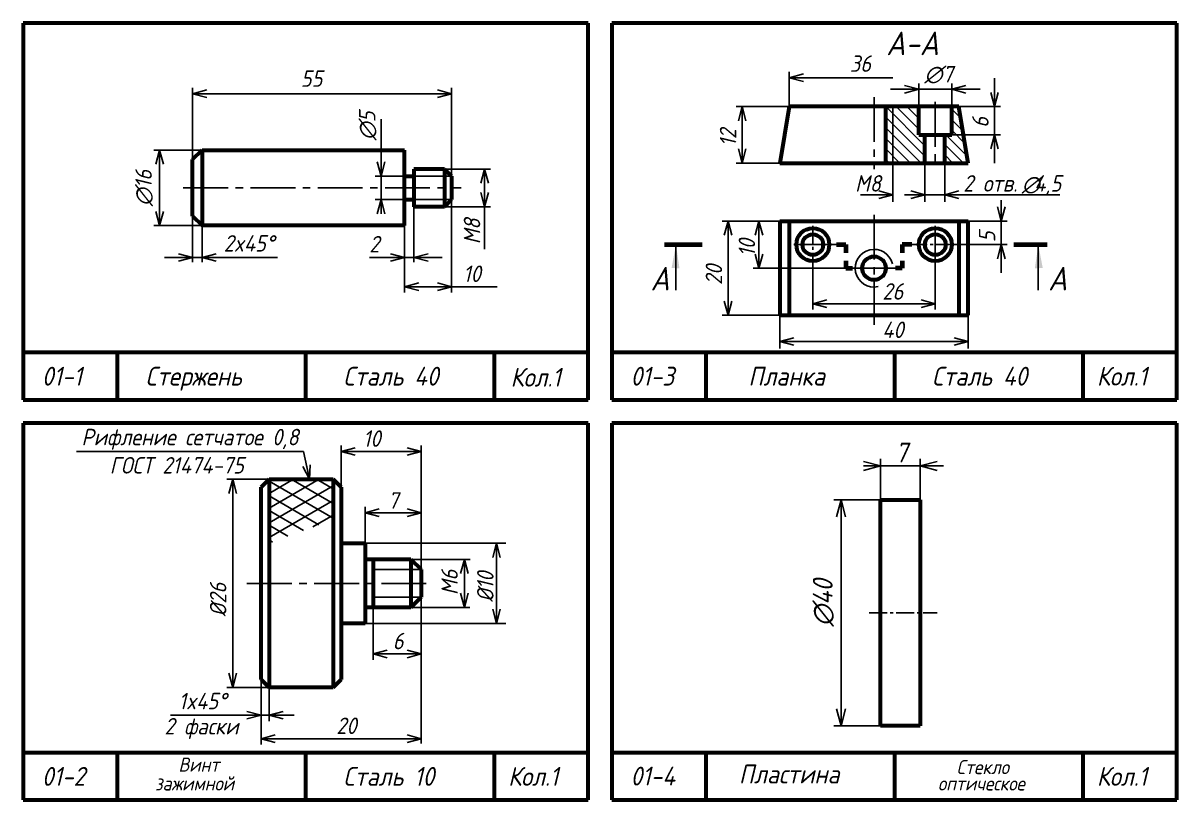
# Model space of a CAD drawing. Header units: millimetres. Extents: x -255 to 513, y 132 to 472.
# Drawn here: x -255 to -10, y 306 to 471 of the extents above; entities that cross this region are included whole.
import ezdxf

# ---------------------------------------------------------------- set-up
doc = ezdxf.new("R2010")
doc.units = ezdxf.units.MM
doc.header["$LTSCALE"] = 0.5
doc.linetypes.add('осевая2', pattern=[28.575, 19.05, -3.175, 3.175, -3.175])
doc.styles.get("Standard").update_dxf_attribs({"font": 'isocpeui.ttf', "width": 0.9})

msp = doc.modelspace()

# ---------------------------------------------------------------- hatches: boundary and pattern name
at = {"lineweight": -3}
h = msp.add_hatch(dxfattribs=at)
h.set_pattern_fill('ANSI31', color=256, scale=0.5, angle=90, style=0)
h.set_pattern_definition([(135, (9, 2), (-1.122532, -1.122532), [])])
h.paths.add_polyline_path([(-64.81, 453.27), (-70.31, 453.27), (-70.31, 441.27), (-63.51, 441.27), (-63.51, 447.27), (-64.81, 447.27)])
h.paths.add_polyline_path([(-55.31, 447.27), (-57.81, 447.27), (-59.31, 447.27), (-59.31, 441.27), (-54.31, 441.27)])
h.paths.add_polyline_path([(-56.31, 453.27), (-57.81, 453.27), (-57.81, 447.27), (-55.31, 447.27)])
h.paths.add_polyline_path([(-70.31, 453.27), (-71.81, 453.27), (-71.81, 441.27), (-70.31, 441.27)])

# ---------------------------------------------------------------- linework, layer by layer
at = {"lineweight": 60}
for p, q in [((-135, 471), (-255, 471)), ((-255, 471), (-255, 391)), ((-135, 391), (-135, 471)), ((-10, 471), (-130, 471)), ((-130, 471), (-130, 391)), ((-10, 391), (-10, 471)), ((-92.31, 453.27), (-94.31, 441.27)), ((-56.31, 453.27), (-92.31, 453.27)), ((-71.81, 441.27), (-71.81, 453.27)), ((-64.81, 447.27), (-64.81, 453.27)), ((-57.81, 447.27), (-57.81, 453.27)), ((-54.31, 441.27), (-56.31, 453.27)), ((-64.81, 447.27), (-57.81, 447.27)), ((-63.51, 441.27), (-63.51, 447.27)), ((-59.31, 441.27), (-59.31, 447.27)), ((-219, 442), (-217, 444)), ((-217, 444), (-174, 444)), ((-217, 444), (-217, 428)), ((-174, 428), (-174, 444)), ((-219, 430), (-219, 442)), ((-94.31, 441.27), (-54.31, 441.27)), ((-172, 440), (-172, 432)), ((-165.5, 440), (-172, 440)), ((-165.5, 440), (-165.5, 432)), ((-165.5, 440), (-164, 438.5)), ((-174, 438.5), (-172, 438.5)), ((-164, 438.5), (-164, 433.5)), ((-174, 433.5), (-172, 433.5)), ((-165.5, 432), (-172, 432)), ((-165.5, 432), (-164, 433.5)), ((-219, 430), (-217, 428)), ((-94.31, 428.94), (-54.31, 428.94)), ((-94.31, 428.94), (-94.31, 408.94)), ((-92.31, 428.94), (-92.31, 408.94)), ((-56.31, 428.94), (-56.31, 408.94)), ((-54.31, 408.94), (-54.31, 428.94)), ((-174, 428), (-217, 428)), ((-94.31, 408.94), (-54.31, 408.94)), ((-135, 401), (-255, 401)), ((-235, 401), (-235, 391)), ((-195, 401), (-195, 391)), ((-155, 401), (-155, 391)), ((-10, 401), (-130, 401)), ((-110, 401), (-110, 391)), ((-70, 401), (-70, 391)), ((-30, 401), (-30, 391)), ((-255, 391), (-135, 391)), ((-130, 391), (-10, 391)), ((-135, 386), (-255, 386)), ((-255, 386), (-255, 306)), ((-135, 306), (-135, 386)), ((-10, 386), (-130, 386)), ((-130, 386), (-130, 306)), ((-10, 306), (-10, 386)), ((-204.48, 372.4), (-202.78, 374.1)), ((-204.48, 331.6), (-204.48, 372.4)), ((-202.78, 374.1), (-189.18, 374.1)), ((-202.78, 374.1), (-202.78, 329.9)), ((-189.18, 374.1), (-187.48, 372.4)), ((-189.18, 374.1), (-189.18, 329.9)), ((-187.48, 372.4), (-187.48, 331.6)), ((-72.92, 321.73), (-72.92, 369.73)), ((-72.92, 369.73), (-64.52, 369.73)), ((-64.52, 369.73), (-64.52, 321.73)), ((-187.48, 360.5), (-182.38, 360.5)), ((-182.38, 360.5), (-182.38, 343.5)), ((-172.64, 357.1), (-182.38, 357.1)), ((-180.68, 357.1), (-180.68, 346.9)), ((-172.64, 357.1), (-172.64, 346.9)), ((-172.64, 357.1), (-170.48, 354.95)), ((-170.48, 354.95), (-170.48, 349.05)), ((-172.64, 346.9), (-170.48, 349.05)), ((-172.64, 346.9), (-182.38, 346.9)), ((-182.38, 343.5), (-187.48, 343.5)), ((-204.48, 331.6), (-202.78, 329.9)), ((-189.18, 329.9), (-187.48, 331.6)), ((-189.18, 329.9), (-202.78, 329.9)), ((-64.52, 321.73), (-72.92, 321.73)), ((-135, 316), (-255, 316)), ((-235, 316), (-235, 306)), ((-195, 316), (-195, 306)), ((-155, 316), (-155, 306)), ((-10, 316), (-130, 316)), ((-110, 316), (-110, 306)), ((-70, 316), (-70, 306)), ((-30, 316), (-30, 306)), ((-255, 306), (-135, 306)), ((-130, 306), (-10, 306))]:
    msp.add_line(p, q, dxfattribs=at)
at = {"lineweight": -3}
for p, q in [((-92.31, 453.27), (-92.31, 460.64)), ((-92.31, 459.39), (-89.31, 460.19)), ((-89.31, 458.59), (-92.31, 459.39)), ((-92.31, 459.39), (-89.31, 459.39)), ((-89.31, 459.39), (-70.31, 459.39)), ((-64.81, 453.27), (-64.81, 458.19)), ((-57.81, 453.27), (-57.81, 458.19)), ((-48.73, 456.27), (-48.73, 459.27)), ((-219, 442), (-219, 457.25)), ((-216, 456), (-167, 456)), ((-164, 438), (-164, 457.25)), ((-67.81, 456.94), (-70.81, 456.94)), ((-67.81, 457.75), (-64.81, 456.94)), ((-64.81, 456.94), (-67.81, 456.14)), ((-64.81, 456.94), (-67.81, 456.94)), ((-64.81, 456.94), (-57.81, 456.94)), ((-57.81, 456.94), (-54.81, 457.75)), ((-54.81, 456.14), (-57.81, 456.94)), ((-57.81, 456.94), (-54.81, 456.94)), ((-54.81, 456.94), (-51.81, 456.94)), ((-48.73, 453.27), (-49.54, 456.27)), ((-47.93, 456.27), (-48.73, 453.27)), ((-48.73, 453.27), (-48.73, 456.27)), ((-92.31, 453.27), (-103.56, 453.27)), ((-103.11, 450.27), (-102.31, 453.27)), ((-102.31, 453.27), (-101.5, 450.27)), ((-102.31, 453.27), (-102.31, 450.27)), ((-70.31, 441.27), (-70.31, 453.27)), ((-56.31, 453.27), (-47.48, 453.27)), ((-48.73, 453.27), (-48.73, 447.27)), ((-179, 433.5), (-179, 450.62)), ((-102.31, 444.27), (-102.31, 450.27)), ((-57.81, 447.27), (-47.48, 447.27)), ((-49.54, 444.27), (-48.73, 447.27)), ((-48.73, 447.27), (-47.93, 444.27)), ((-48.73, 447.27), (-48.73, 444.27)), ((-217, 444), (-227.25, 444)), ((-102.31, 441.27), (-103.11, 444.27)), ((-101.5, 444.27), (-102.31, 441.27)), ((-102.31, 441.27), (-102.31, 444.27)), ((-48.73, 444.27), (-48.73, 441.27)), ((-94.31, 441.27), (-103.56, 441.27)), ((-70.31, 441.27), (-70.31, 433)), ((-63.51, 441.27), (-63.51, 433)), ((-59.31, 441.27), (-59.31, 433)), ((-226, 431), (-226, 441)), ((-165.5, 440), (-155.75, 440)), ((-174, 438.5), (-180.25, 438.5)), ((-164, 438.5), (-172, 438.5)), ((-157, 423), (-157, 437)), ((-77.18, 434.53), (-70.31, 434.53)), ((-73.31, 435.34), (-70.31, 434.53)), ((-70.31, 434.53), (-73.31, 433.73)), ((-70.31, 434.53), (-73.31, 434.53)), ((-67.86, 434.53), (-34.83, 434.53)), ((-66.51, 435.34), (-63.51, 434.53)), ((-63.51, 434.53), (-66.51, 434.53)), ((-63.51, 434.53), (-66.51, 433.73)), ((-59.31, 434.53), (-56.31, 435.34)), ((-56.31, 433.73), (-59.31, 434.53)), ((-59.31, 434.53), (-56.31, 434.53)), ((-174, 433.5), (-180.25, 433.5)), ((-164, 433.5), (-172, 433.5)), ((-172, 432), (-172, 420.21)), ((-165.5, 432), (-155.75, 432)), ((-164, 433.5), (-164, 413.75)), ((-47.31, 428.94), (-48.11, 431.94)), ((-47.31, 423.94), (-47.31, 433.39)), ((-46.5, 431.94), (-47.31, 428.94)), ((-47.31, 428.94), (-47.31, 431.94)), ((-219, 430), (-219, 420.21)), ((-99.31, 428.94), (-106.56, 428.94)), ((-106.11, 425.94), (-105.31, 428.94)), ((-105.31, 428.94), (-104.5, 425.94)), ((-105.31, 428.94), (-105.31, 425.94)), ((-94.31, 428.94), (-100, 428.94)), ((-99.56, 425.94), (-98.75, 428.94)), ((-98.75, 428.94), (-97.95, 425.94)), ((-98.75, 428.94), (-98.75, 425.94)), ((-54.31, 428.94), (-46.06, 428.94)), ((-217, 428), (-227.25, 428)), ((-217, 428), (-217, 420.21)), ((-174, 428), (-174, 421.14)), ((-116.37, 423.94), (-116.37, 414.29)), ((-105.31, 425.94), (-105.31, 411.94)), ((-98.75, 425.94), (-98.75, 421.94)), ((-57.31, 423.94), (-46.06, 423.94)), ((-48.11, 420.94), (-47.31, 423.94)), ((-47.31, 423.94), (-46.5, 420.94)), ((-47.31, 423.94), (-47.31, 420.94)), ((-39.43, 423.94), (-39.43, 414.29)), ((-98.75, 418.94), (-99.56, 421.94)), ((-97.95, 421.94), (-98.75, 418.94)), ((-98.75, 418.94), (-98.75, 421.94)), ((-222, 421.21), (-225, 421.21)), ((-219, 421.21), (-217, 421.21)), ((-214, 421.21), (-201, 421.21)), ((-177, 421.21), (-181.41, 421.21)), ((-174, 421.21), (-172, 421.21)), ((-174, 421.14), (-174, 413.75)), ((-169, 421.21), (-166, 421.21)), ((-87.31, 420.39), (-87.31, 410.14)), ((-61.31, 420.39), (-61.31, 410.14)), ((-47.31, 420.94), (-47.31, 417.94)), ((-79.31, 418.94), (-100, 418.94)), ((-89.31, 418.94), (-80.31, 418.94)), ((-79.31, 418.94), (-69.31, 418.94)), ((-171, 415), (-167, 415)), ((-154.37, 415), (-164, 415)), ((-105.31, 408.94), (-106.11, 411.94)), ((-104.5, 411.94), (-105.31, 408.94)), ((-105.31, 408.94), (-105.31, 411.94)), ((-64.31, 412.19), (-61.31, 411.39)), ((-84.31, 411.39), (-64.31, 411.39)), ((-61.31, 411.39), (-64.31, 410.59)), ((-61.31, 411.39), (-64.31, 411.39)), ((-94.31, 408.94), (-106.56, 408.94)), ((-94.31, 408.94), (-94.31, 401.88)), ((-54.31, 408.94), (-54.31, 401.88)), ((-94.31, 403.38), (-91.31, 404.18)), ((-91.31, 402.57), (-94.31, 403.38)), ((-94.31, 403.38), (-91.31, 403.38)), ((-57.31, 403.38), (-91.31, 403.38)), ((-57.31, 404.18), (-54.31, 403.38)), ((-54.31, 403.38), (-57.31, 402.57)), ((-54.31, 403.38), (-57.31, 403.38)), ((-195.48, 380), (-243.68, 380)), ((-194.15, 374.1), (-195.48, 380)), ((-187.48, 372.4), (-187.48, 381.25)), ((-187.48, 380), (-184.48, 380.8)), ((-184.48, 379.2), (-187.48, 380)), ((-187.48, 380), (-184.48, 380)), ((-173.48, 380), (-184.48, 380)), ((-173.48, 380.8), (-170.48, 380)), ((-170.48, 380), (-173.48, 379.2)), ((-170.48, 380), (-173.48, 380)), ((-170.48, 368.25), (-170.48, 381.25)), ((-76.52, 377.9), (-72.92, 376.93)), ((-72.92, 369.73), (-72.92, 378.43)), ((-64.52, 369.73), (-64.52, 378.43)), ((-64.52, 376.93), (-60.92, 377.9)), ((-194.15, 374.1), (-195.59, 376.85)), ((-194.15, 374.1), (-194.81, 377.03)), ((-194.03, 377.2), (-194.15, 374.1)), ((-72.92, 376.93), (-76.52, 375.97)), ((-72.92, 376.93), (-76.52, 376.93)), ((-72.92, 376.93), (-59.53, 376.93)), ((-60.92, 375.97), (-64.52, 376.93)), ((-64.52, 376.93), (-60.92, 376.93)), ((-202.78, 374.1), (-211.73, 374.1)), ((-211.29, 371.1), (-210.48, 374.1)), ((-210.48, 374.1), (-209.68, 371.1)), ((-210.48, 374.1), (-210.48, 371.1)), ((-202.78, 371.08), (-197.55, 374.1)), ((-202.78, 367.97), (-192.16, 374.1)), ((-189.18, 365.83), (-202.78, 373.68)), ((-202.78, 364.85), (-189.18, 372.7)), ((-189.18, 368.95), (-198.11, 374.1)), ((-189.18, 372.06), (-192.71, 374.1)), ((-210.48, 371.1), (-210.48, 332.9)), ((-192.21, 364.46), (-202.78, 370.57)), ((-202.78, 361.73), (-189.18, 369.59)), ((-182.38, 360.5), (-182.38, 368.25)), ((-182.38, 367), (-179.38, 367.8)), ((-173.48, 367.8), (-170.48, 367)), ((-170.48, 354.95), (-170.48, 368.25)), ((-72.92, 369.73), (-82.82, 369.73)), ((-82.28, 366.13), (-81.32, 369.73)), ((-81.32, 369.73), (-80.35, 366.13)), ((-81.32, 369.73), (-81.32, 366.13)), ((-195.48, 363.24), (-202.78, 367.45)), ((-193.48, 363.99), (-189.18, 366.47)), ((-179.38, 366.2), (-182.38, 367)), ((-182.38, 367), (-179.38, 367)), ((-173.48, 367), (-179.38, 367)), ((-170.48, 367), (-173.48, 366.2)), ((-170.48, 367), (-173.48, 367)), ((-81.32, 325.33), (-81.32, 366.13)), ((-198.76, 362.01), (-202.78, 364.33)), ((-202.03, 360.78), (-202.78, 361.22)), ((-182.38, 360.5), (-152.48, 360.5)), ((-155.29, 357.5), (-154.48, 360.5)), ((-154.48, 360.5), (-153.68, 357.5)), ((-154.48, 360.5), (-154.48, 357.5)), ((-172.64, 357.1), (-160.04, 357.1)), ((-162.09, 354.1), (-161.28, 357.1)), ((-161.28, 357.1), (-160.48, 354.1)), ((-161.28, 357.1), (-161.28, 354.1)), ((-154.48, 357.5), (-154.48, 346.5)), ((-170.48, 354.95), (-180.68, 354.95)), ((-161.28, 349.9), (-161.28, 354.1)), ((-170.48, 349.05), (-180.68, 349.05)), ((-180.68, 348.6), (-180.68, 335.75)), ((-170.48, 349.88), (-170.48, 318)), ((-161.28, 346.9), (-162.09, 349.9)), ((-160.48, 349.9), (-161.28, 346.9)), ((-161.28, 346.9), (-161.28, 349.9)), ((-172.64, 346.9), (-160.14, 346.9)), ((-154.48, 343.5), (-155.29, 346.5)), ((-153.68, 346.5), (-154.48, 343.5)), ((-154.48, 343.5), (-154.48, 346.5)), ((-182.38, 343.5), (-152.48, 343.5)), ((-180.68, 337), (-177.68, 337.8)), ((-177.68, 336.2), (-180.68, 337)), ((-180.68, 337), (-177.68, 337)), ((-177.68, 337), (-173.48, 337)), ((-173.48, 337.8), (-170.48, 337)), ((-170.48, 337), (-173.48, 336.2)), ((-170.48, 337), (-173.48, 337)), ((-210.48, 329.9), (-211.29, 332.9)), ((-209.68, 332.9), (-210.48, 329.9)), ((-210.48, 329.9), (-210.48, 332.9)), ((-204.48, 331.6), (-204.48, 322.75)), ((-202.78, 329.9), (-211.73, 329.9)), ((-202.78, 329.9), (-202.78, 322.75)), ((-223.72, 324), (-204.48, 324)), ((-207.48, 324), (-210.48, 324)), ((-207.48, 324.8), (-204.48, 324)), ((-204.48, 324), (-207.48, 323.2)), ((-204.48, 324), (-207.48, 324)), ((-204.48, 324), (-202.78, 324)), ((-204.48, 324), (-202.78, 324)), ((-202.78, 324), (-199.78, 324.8)), ((-199.78, 323.2), (-202.78, 324)), ((-202.78, 324), (-197.41, 324)), ((-81.32, 321.73), (-82.28, 325.33)), ((-80.35, 325.33), (-81.32, 321.73)), ((-81.32, 321.73), (-81.32, 325.33)), ((-204.48, 322.75), (-204.48, 317.75)), ((-72.92, 321.73), (-82.82, 321.73)), ((-204.48, 319), (-201.48, 319.8)), ((-201.48, 318.2), (-204.48, 319)), ((-204.48, 319), (-201.48, 319)), ((-201.48, 319), (-173.48, 319))]:
    msp.add_line(p, q, dxfattribs=at)
at = {"color": 0, "linetype": 'ByBlock', "lineweight": -3}
for p, q in [((-219, 456), (-216, 456.8)), ((-216, 455.2), (-219, 456)), ((-219, 456), (-216, 456)), ((-167, 456.8), (-164, 456)), ((-164, 456), (-167, 455.2)), ((-164, 456), (-167, 456)), ((-226.8, 441), (-226, 444)), ((-226, 444), (-225.2, 441)), ((-226, 444), (-226, 441)), ((-226, 428), (-226.8, 431)), ((-225.2, 431), (-226, 428)), ((-226, 428), (-226, 431)), ((-222, 422.02), (-219, 421.21)), ((-217, 421.21), (-214, 422.02)), ((-177, 422.02), (-174, 421.21)), ((-172, 421.21), (-169, 422.02)), ((-219, 421.21), (-222, 420.41)), ((-219, 421.21), (-222, 421.21)), ((-214, 420.41), (-217, 421.21)), ((-217, 421.21), (-214, 421.21)), ((-174, 421.21), (-177, 420.41)), ((-174, 421.21), (-177, 421.21)), ((-169, 420.41), (-172, 421.21)), ((-172, 421.21), (-169, 421.21)), ((-174, 415), (-171, 415.8)), ((-171, 414.2), (-174, 415)), ((-174, 415), (-171, 415)), ((-167, 415.8), (-164, 415)), ((-164, 415), (-167, 414.2)), ((-164, 415), (-167, 415))]:
    msp.add_line(p, q, dxfattribs=at)
at = {"linetype": 'осевая2', "lineweight": -3}
for p, q in [((-74.31, 455.27), (-74.31, 440)), ((-61.31, 454.27), (-61.31, 440.27)), ((-221, 436), (-162, 436)), ((-74.31, 430.3), (-74.31, 406.94)), ((-61.31, 427.94), (-61.31, 419.94)), ((-91.31, 423.94), (-82.31, 423.94)), ((-207.48, 352), (-168.48, 352))]:
    msp.add_line(p, q, dxfattribs=at)
at = {"color": 0, "linetype": 'ByBlock', "lineweight": -2}
for p, q in [((-179, 438.5), (-179.8, 441.5)), ((-178.2, 441.5), (-179, 438.5)), ((-179, 438.5), (-179, 441.5)), ((-157.8, 437), (-157, 440)), ((-157, 440), (-156.2, 437)), ((-157, 440), (-157, 437)), ((-157, 432), (-157.8, 435)), ((-156.2, 435), (-157, 432)), ((-157, 432), (-157, 435)), ((-179.8, 430.5), (-179, 433.5)), ((-179, 433.5), (-178.2, 430.5)), ((-179, 433.5), (-179, 430.5)), ((-87.31, 411.39), (-84.31, 412.19)), ((-84.31, 410.59), (-87.31, 411.39)), ((-87.31, 411.39), (-84.31, 411.39)), ((-173.48, 319.8), (-170.48, 319)), ((-170.48, 319), (-173.48, 318.2)), ((-170.48, 319), (-173.48, 319))]:
    msp.add_line(p, q, dxfattribs=at)
at = {"linetype": 'осевая2', "lineweight": -3, "ltscale": 0.4}
for p, q in [((-87.31, 427.94), (-87.31, 419.94)), ((-57.31, 423.94), (-66.31, 423.94)), ((-75.32, 345.73), (-60.92, 345.73))]:
    msp.add_line(p, q, dxfattribs=at)
at = {"lineweight": 80}
for p, q in [((-118.79, 423.96), (-110.79, 423.98)), ((-82.31, 423.94), (-80.31, 423.94)), ((-80.31, 423.94), (-80.31, 422.21)), ((-66.31, 423.94), (-68.31, 423.94)), ((-68.31, 423.94), (-68.31, 422.21)), ((-44.64, 423.94), (-37.52, 423.94)), ((-80.31, 420.52), (-80.31, 418.94)), ((-68.31, 420.52), (-68.31, 418.94)), ((-80.31, 418.94), (-78.86, 418.94)), ((-68.31, 418.94), (-69.75, 418.94))]:
    msp.add_line(p, q, dxfattribs=at)
for p, q in [((-182.38, 360.5), (-182.38, 343.5)), ((-182.38, 343.5), (-182.38, 360.5))]:
    msp.add_line(p, q)
at = {"lineweight": 60}
for centre, radius in [((-87.31, 423.94), 3.5), ((-61.31, 423.94), 3.5), ((-87.31, 423.94), 2.2), ((-61.31, 423.94), 2.2), ((-74.31, 418.94), 2.5)]:
    msp.add_circle(centre, radius, dxfattribs=at)
at = {"lineweight": -3}
msp.add_arc((-74.31, 418.94), 4, 13.1674, 282.2006, dxfattribs=at)
for points in [[(-115.63, 418.92), (-117.3, 418.96), (-116.37, 423.94)], [(-40.16, 418.92), (-38.49, 418.96), (-39.43, 423.94)]]:
    msp.add_solid(points, dxfattribs=at)

# ---------------------------------------------------------------- texts
at = {"lineweight": -3, "width": 0.9}
for s, height, p in [('А-А', 5, (-71.71, 464.18)), ('36', 3.5, (-79.45, 460.64)), ('55', 3.5, (-196.03, 457.46)), ('∅7', 3.5, (-63.61, 458.39)), ('М8', 3.5, (-78.33, 435.2)), ('2 отв. ', 3.5, (-55.37, 435.2)), ('∅', 3.5, (-42.94, 435)), ('4,5', 3.5, (-40.29, 435.2)), ('2x45°', 3.5, (-212.4, 422.46)), ('2', 3.5, (-181.49, 422.29)), ('10', 3.5, (-161.54, 416)), ('А', 5, (-121.77, 414.21)), ('А', 5, (-37.34, 414.21)), ('26', 3.5, (-72.54, 412.25)), ('40', 3.5, (-72.56, 404.1)), ('Рифление сетчатое 0,8', 3.5, (-242.6, 381.32)), ('10', 3.5, (-182.82, 381)), ('7', 4.2, (-69.83, 377.69)), ('ГОСТ 21474-75', 3.5, (-236.6, 375.32)), ('7', 3.5, (-177.51, 367.86)), ('6', 3.5, (-176.51, 338)), ('1x45%%d', 3.5, (-221.97, 325.25)), ('2 фаски', 3.5, (-224.97, 319.9))]:
    msp.add_text(s, height=height, dxfattribs=at).set_placement(p)
for s, height, p in [('∅5', 3.5, (-180.18, 446.11)), ('6', 3.5, (-49.98, 448.76)), ('12', 3.5, (-103.56, 444.79)), ('∅16', 3.5, (-227.66, 432.11)), ('M8', 3.5, (-157.92, 424.03)), ('5', 3.5, (-48.56, 424.46)), ('10', 3.5, (-99.56, 421.4)), ('20', 3.5, (-106.56, 415.36)), ('M6', 3.5, (-162.69, 349.52)), ('%%c10', 3.5, (-155.1, 348.03)), ('∅40', 4.2, (-83.11, 342.83)), ('%%c26', 3.5, (-211.83, 344.94))]:
    msp.add_text(s, height=height, rotation=90, dxfattribs=at).set_placement(p)
at = {"width": 0.9}
for s, height, p in [('01-1', 4, (-251, 394)), ('Стержень', 4, (-229, 394)), ('Сталь 40', 4, (-187, 394)), ('Кол.1', 4, (-151.49, 393.78)), ('01-3', 4, (-126, 394)), ('Планка', 4, (-101, 394)), ('Сталь 40', 4, (-62, 394)), ('Кол.1', 4, (-27, 394)), ('20', 3.5, (-188.49, 320)), ('Винт', 3, (-222, 312)), ('Стекло', 3, (-56.78, 311.47)), ('01-2', 4, (-251, 309)), ('Сталь 10', 4, (-187, 309)), ('Кол.1', 4, (-152, 309)), ('01-4', 4, (-126, 309.07)), ('Пластина', 4, (-103, 309.5)), ('Кол.1', 4, (-27, 309)), ('зажимной', 3, (-227, 308)), ('оптическое', 3, (-60.74, 308))]:
    msp.add_text(s, height=height, dxfattribs=at).set_placement(p)

doc.saveas('drawing.dxf')
